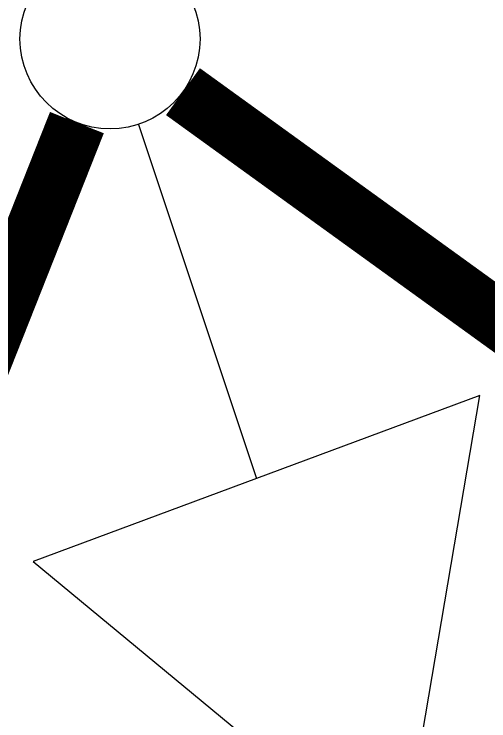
# Model space of a CAD drawing. Extents: x 587451 to 600081, y 7506605 to 7515945.
# Drawn here: x 594059.9 to 594141.9, y 7510920.7 to 7511042.8 of the extents above; entities that cross this region are included whole.
import ezdxf

# ---------------------------------------------------------------- set-up
doc = ezdxf.new("R2010")
doc.units = 0
doc.header["$LTSCALE"] = 280
doc.header["$MEASUREMENT"] = 0
doc.layers.add('ESTACAO', color=5, linetype='CONTINUOUS')

msp = doc.modelspace()

# ---------------------------------------------------------------- linework, layer by layer
at = {"layer": 'ESTACAO'}
msp.add_line((594081.38, 7511023.78), (594101.76, 7510962.6), dxfattribs=at)
at = {"layer": 'ESTACAO', "const_width": 10}
for points in [[(594089.07, 7511029.43), (594229.13, 7510928.18)], [(594070.75, 7511024.08), (593956.4, 7510735.12)]]:
    msp.add_lwpolyline(points, dxfattribs=at)
at = {"layer": 'ESTACAO'}
msp.add_lwpolyline([(594140.32, 7510976.94), (594063.19, 7510948.27), (594126.58, 7510895.81)], close=True, dxfattribs=at)
msp.add_circle((594076.47, 7511038.54), 15.55, dxfattribs=at)

doc.saveas('drawing.dxf')
